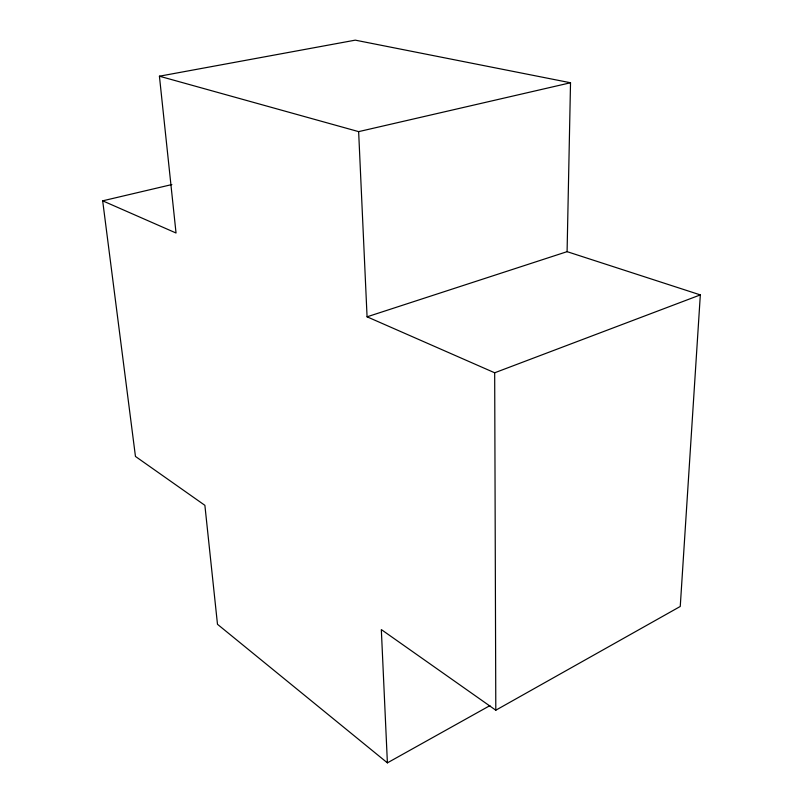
<?xml version="1.0" encoding="UTF-8"?>
<svg xmlns="http://www.w3.org/2000/svg" width="803" height="803" viewBox="0 0 803 803"><rect width="100%" height="100%" fill="white"/><g stroke="black" fill="none" stroke-linecap="round" stroke-linejoin="round"><path stroke-width="1.2" d="M159.426 76.205L358.64 131.632L367.071 316.814L567.089 251.66L570.521 82.759L355.287 40.15L159.426 76.205L176.038 233.011L102.674 200.83L135.456 456.435L204.885 505.328L217.483 624.292L387.397 762.85L489.93 705.616M567.089 251.66L700.326 294.902L680.251 606.466L495.802 710.203L381.325 629.582L387.397 762.85M367.071 316.814L494.678 372.783L700.326 294.902M102.674 200.83L171.872 184.56M358.64 131.632L570.521 82.759M494.678 372.783L495.802 710.203"/></g></svg>
